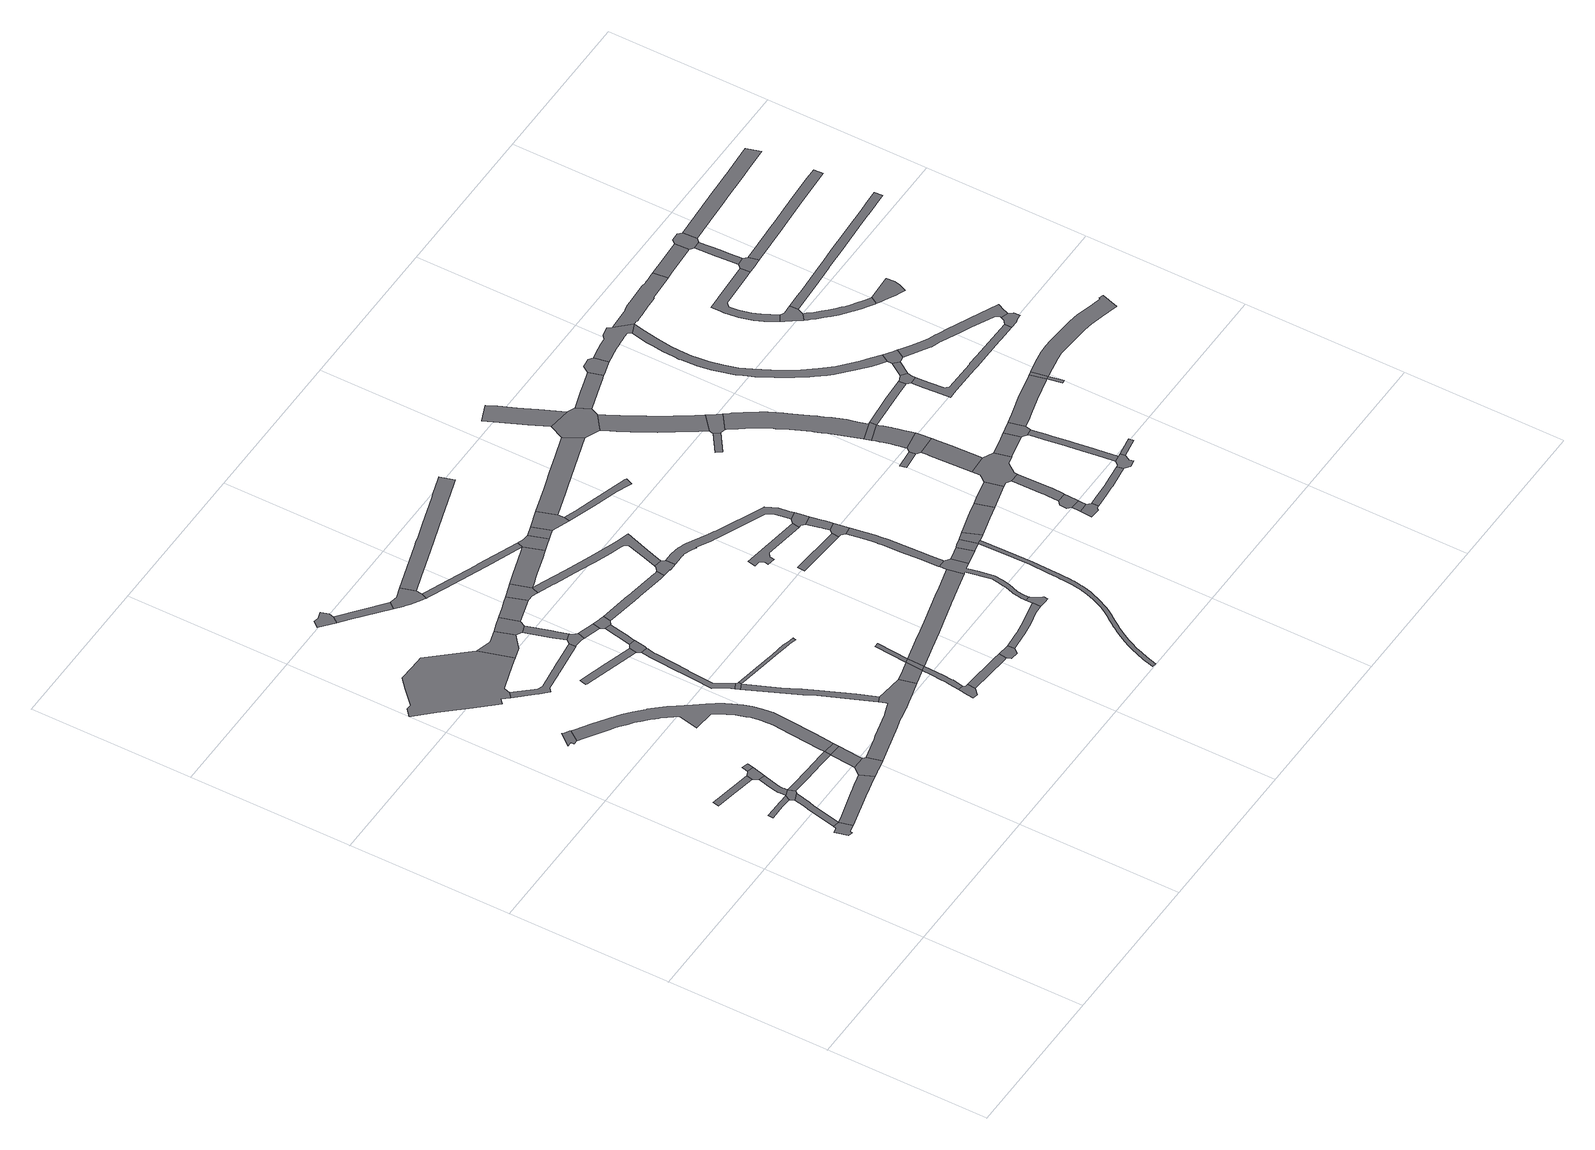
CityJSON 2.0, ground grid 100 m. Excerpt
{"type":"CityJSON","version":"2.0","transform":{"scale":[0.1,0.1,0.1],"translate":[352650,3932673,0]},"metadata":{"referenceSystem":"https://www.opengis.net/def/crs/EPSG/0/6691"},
"CityObjects":{
"road1":{"type":"Road","geometry":[{"type":"MultiSurface","lod":"1","boundaries":[[[0,1,2,3,4,5,6,7,8]]]}]},
"road2":{"type":"Road","attributes":{"RoadStructureAttribute.sectionType":"1"},"geometry":[{"type":"MultiSurface","lod":"1","boundaries":[[[9,10,11,12,13,14,15]]]}]},
"road3":{"type":"Road","attributes":{"RoadStructureAttribute.sectionType":"1"},"geometry":[{"type":"MultiSurface","lod":"1","boundaries":[[[16,17,18,0,8,19,20,21,22,23]]]}]},
"road4":{"type":"Road","attributes":{"RoadStructureAttribute.sectionType":"1"},"geometry":[{"type":"MultiSurface","lod":"1","boundaries":[[[24,25,26,27,28,29]]]}]},
"road5":{"type":"Road","geometry":[{"type":"MultiSurface","lod":"1","boundaries":[[[22,30,31,32,9,15,23]]]}]},
"road6":{"type":"Road","attributes":{"RoadStructureAttribute.sectionType":"1"},"geometry":[{"type":"MultiSurface","lod":"1","boundaries":[[[31,33,34,35,36,37,38,39,40,41,42,43,32]]]}]},
"road7":{"type":"Road","attributes":{"function":"3","RoadStructureAttribute.sectionType":"1"},"geometry":[{"type":"MultiSurface","lod":"1","boundaries":[[[44,45,46,47,48,49,50,8,7,51,52,53,54,55,56,57,58]]]}]},
"road8":{"type":"Road","geometry":[{"type":"MultiSurface","lod":"1","boundaries":[[[37,59,60,61,24,29,38]]]}]},
"road9":{"type":"Road","geometry":[{"type":"MultiSurface","lod":"1","boundaries":[[[62,63,64,65,66,67,68,69]]]}]},
"road10":{"type":"Road","attributes":{"RoadStructureAttribute.sectionType":"1"},"geometry":[{"type":"MultiSurface","lod":"1","boundaries":[[[59,70,71,60]]]}]},
"road11":{"type":"Road","attributes":{"RoadStructureAttribute.sectionType":"1"},"geometry":[{"type":"MultiSurface","lod":"1","boundaries":[[[30,72,73,74,75,76,77,78,79,80,81,82,31]]]}]},
"road12":{"type":"Road","attributes":{"RoadStructureAttribute.sectionType":"1"},"geometry":[{"type":"MultiSurface","lod":"1","boundaries":[[[83,84,85,86,87,88,89,90,91,92,93,94,95,96,97,98,99,100,101,102,103,104,105,106,107,108,109,110,111,112,113,114,115,116,117,118,119,120,121,122,123,78,124,125,126,127,128,129,130,131,132,133,134,135,136,137,138,139,140,141,142,143,144,145,146,147,148,66,65]]]}]},
"road13":{"type":"Road","geometry":[{"type":"MultiSurface","lod":"1","boundaries":[[[149,150,151,152,153,154,155,44,58]]]}]},
"road14":{"type":"Road","attributes":{"RoadStructureAttribute.sectionType":"1"},"geometry":[{"type":"MultiSurface","lod":"1","boundaries":[[[154,156,157,77,158,159,155]]]}]},
"road15":{"type":"Road","geometry":[{"type":"MultiSurface","lod":"1","boundaries":[[[160,161,162,163,164,165,166,167,168,169,170,171,172,173,174,175,176,177,178,179,180,181,182,183]]]}]},
"road16":{"type":"Road","geometry":[{"type":"MultiSurface","lod":"1","boundaries":[[[77,157,124,78]]]}]},
"road17":{"type":"Road","attributes":{"RoadStructureAttribute.sectionType":"1"},"geometry":[{"type":"MultiSurface","lod":"1","boundaries":[[[184,185,186,187,188,189,190,191,192,193,160,183,194,195,196,197,198,199,200,201,202,203,204]]]}]},
"road18":{"type":"Road","geometry":[{"type":"MultiSurface","lod":"1","boundaries":[[[205,206,207,208,209,210,211]]]}]},
"road19":{"type":"Road","geometry":[{"type":"MultiSurface","lod":"1","boundaries":[[[212,213,214,215,216,217,218,219,153,152,220,221,222,223,224,225,226,227,228,229,230,231,232,233,234,235,236]]]}]},
"road20":{"type":"Road","attributes":{"RoadStructureAttribute.sectionType":"1"},"geometry":[{"type":"MultiSurface","lod":"1","boundaries":[[[237,238,239,240,241,242,243,244]]]}]},
"road21":{"type":"Road","attributes":{"RoadStructureAttribute.sectionType":"1"},"geometry":[{"type":"MultiSurface","lod":"1","boundaries":[[[245,246,247,248,249,250,251,166,165]]]}]},
"road22":{"type":"Road","geometry":[{"type":"MultiSurface","lod":"1","boundaries":[[[252,253,254,255,256,257]]]}]},
"road23":{"type":"Road","attributes":{"RoadStructureAttribute.sectionType":"1"},"geometry":[{"type":"MultiSurface","lod":"1","boundaries":[[[208,258,259,260,209]]]}]},
"road24":{"type":"Road","attributes":{"RoadStructureAttribute.sectionType":"1"},"geometry":[{"type":"MultiSurface","lod":"1","boundaries":[[[261,262,263,264,265,266,267,268,269,270,271,272,273,274,275,276,277,256,255]]]}]},
"road25":{"type":"Road","attributes":{"RoadStructureAttribute.sectionType":"1"},"geometry":[{"type":"MultiSurface","lod":"1","boundaries":[[[235,278,279,280,281,282,252,283,284,285,286,287,288,289,290,291,292,293,294,253,252,257,295,296,297,298,236]]]}]},
"road26":{"type":"Road","geometry":[{"type":"MultiSurface","lod":"1","boundaries":[[[299,300,301,302,249,248,303,304]]]}]},
"road27":{"type":"Road","geometry":[{"type":"MultiSurface","lod":"1","boundaries":[[[203,305,306,307,308,309,310,311,312,313,314,204]]]}]},
"road28":{"type":"Road","attributes":{"RoadStructureAttribute.sectionType":"1"},"geometry":[{"type":"MultiSurface","lod":"1","boundaries":[[[303,315,314,313,316,317,304]]]}]},
"road29":{"type":"Road","geometry":[{"type":"MultiSurface","lod":"1","boundaries":[[[318,319,237,244,269,268,320,321]]]}]},
"road30":{"type":"Road","geometry":[{"type":"MultiSurface","lod":"1","boundaries":[[[322,260,259,323,324,325,326,327,328,329,330,331,332,333,334]]]}]},
"road31":{"type":"Road","attributes":{"RoadStructureAttribute.sectionType":"1"},"geometry":[{"type":"MultiSurface","lod":"1","boundaries":[[[335,336,311,310]]]}]},
"road32":{"type":"Road","attributes":{"RoadStructureAttribute.sectionType":"1"},"geometry":[{"type":"MultiSurface","lod":"1","boundaries":[[[337,338,339,340,318,321,341,342,343,344]]]}]},
"road33":{"type":"Road","attributes":{"RoadStructureAttribute.sectionType":"7"},"geometry":[{"type":"MultiSurface","lod":"1","boundaries":[[[345,346,300,299,347,348]]]}]},
"road34":{"type":"Road","geometry":[{"type":"MultiSurface","lod":"1","boundaries":[[[349,350,351,352,353,354,355,356]]]}]},
"road35":{"type":"Road","geometry":[{"type":"MultiSurface","lod":"1","boundaries":[[[343,357,358,359,360,361,362,336,335,344]]]}]},
"road36":{"type":"Road","attributes":{"function":"3","RoadStructureAttribute.sectionType":"1"},"geometry":[{"type":"MultiSurface","lod":"1","boundaries":[[[363,364,365,366,233,232]]]}]},
"road37":{"type":"Road","attributes":{"RoadStructureAttribute.sectionType":"1"},"geometry":[{"type":"MultiSurface","lod":"1","boundaries":[[[364,367,368,369,370,349,356,371,372,373,374,375]]]}]},
"road38":{"type":"Road","geometry":[{"type":"MultiSurface","lod":"1","boundaries":[[[376,348,347,377,378,379,380]]]}]},
"road39":{"type":"Road","geometry":[{"type":"MultiSurface","lod":"1","boundaries":[[[365,364,375,381]]]}]},
"road40":{"type":"Road","attributes":{"RoadStructureAttribute.sectionType":"1"},"geometry":[{"type":"MultiSurface","lod":"1","boundaries":[[[382,354,353,383,384,385]]]}]},
"road41":{"type":"Road","attributes":{"RoadStructureAttribute.sectionType":"1"},"geometry":[{"type":"MultiSurface","lod":"1","boundaries":[[[386,387,365,381]]]}]},
"road42":{"type":"Road","attributes":{"RoadStructureAttribute.sectionType":"1"},"geometry":[{"type":"MultiSurface","lod":"1","boundaries":[[[388,389,390,391,392,393,332,331,394,395,396,397,398,399]]]}]},
"road43":{"type":"Road","attributes":{"RoadStructureAttribute.sectionType":"1"},"geometry":[{"type":"MultiSurface","lod":"1","boundaries":[[[357,400,401,402,403,404,405,406,407,408,409,410,358]]]}]},
"road44":{"type":"Road","attributes":{"RoadStructureAttribute.sectionType":"7"},"geometry":[{"type":"MultiSurface","lod":"1","boundaries":[[[399,411,412,413,380,379,414,415,416,417,418,419]]]}]},
"road45":{"type":"Road","geometry":[{"type":"MultiSurface","lod":"1","boundaries":[[[384,420,421,422,423,424,385]]]}]},
"road46":{"type":"Road","attributes":{"RoadStructureAttribute.sectionType":"1"},"geometry":[{"type":"MultiSurface","lod":"1","boundaries":[[[378,425,426,427,428,429,430,431,432,433,434,435,436,437,438,439,440,441,442,443,444,445,446,447,448,449,450,451,379]]]}]},
"road47":{"type":"Road","attributes":{"RoadStructureAttribute.sectionType":"1"},"geometry":[{"type":"MultiSurface","lod":"1","boundaries":[[[333,452,453,454,455,456,457,458,459,460,461,462,463,464,465,466,467,468,469,470,471,334]]]}]},
"road48":{"type":"Road","geometry":[{"type":"MultiSurface","lod":"1","boundaries":[[[405,472,473,474,475,476,477,478,479,441,440,480,406]]]}]},
"road49":{"type":"Road","attributes":{"function":"3","RoadStructureAttribute.sectionType":"1"},"geometry":[{"type":"MultiSurface","lod":"1","boundaries":[[[481,482,483,484,485,486,487,488,489,490,491,492,493,494,495,496,381,375]]]}]},
"road50":{"type":"Road","geometry":[{"type":"MultiSurface","lod":"1","boundaries":[[[497,498,499,500,388,399,419]]]}]},
"road51":{"type":"Road","attributes":{"RoadStructureAttribute.sectionType":"1"},"geometry":[{"type":"MultiSurface","lod":"1","boundaries":[[[501,502,503,504,505,506,424,423,507,508,509,510,511,512]]]}]},
"road52":{"type":"Road","attributes":{"RoadStructureAttribute.sectionType":"1"},"geometry":[{"type":"MultiSurface","lod":"1","boundaries":[[[513,514,515,516,499,498]]]}]},
"road53":{"type":"Road","geometry":[{"type":"MultiSurface","lod":"1","boundaries":[[[514,517,518,519,520,515]]]}]},
"road54":{"type":"Road","geometry":[{"type":"MultiSurface","lod":"1","boundaries":[[[521,522,523,524,525,526,527,501,512]]]}]},
"road55":{"type":"Road","attributes":{"RoadStructureAttribute.sectionType":"1"},"geometry":[{"type":"MultiSurface","lod":"1","boundaries":[[[528,529,530,531,532,533,534,535,536,537,538,539,540,541,542,543,544,545,546,547,548,549,550,551,552,553,554,555,556,557,558,559,560,561,562,563,564,565,566,567,568,569,570,571,572,573,574,575,576,577,578,579,580,581,582,583,584,585,586,587,588,589,590,591,592,593,594,595,596,597,529,598,599,600]]]}]},
"road56":{"type":"Road","attributes":{"RoadStructureAttribute.sectionType":"1"},"geometry":[{"type":"MultiSurface","lod":"1","boundaries":[[[601,602,603,604,605,606,607,608,609,610,611,612,613,614,615,616,617,618,619,620,621,622,623,479,478,624,625,626,627,628,629,630,631,632,633,634,635,636,637,638,639,640,641,642,643,644]]]}]},
"road57":{"type":"Road","attributes":{"RoadStructureAttribute.sectionType":"1"},"geometry":[{"type":"MultiSurface","lod":"1","boundaries":[[[645,646,647,648,649,650,651,652,653,654]]]}]},
"road58":{"type":"Road","attributes":{"RoadStructureAttribute.sectionType":"1"},"geometry":[{"type":"MultiSurface","lod":"1","boundaries":[[[655,656,657,658]]]}]},
"road59":{"type":"Road","geometry":[{"type":"MultiSurface","lod":"1","boundaries":[[[659,660,661,662,663,664,665,666,667,668,669,527,526,670,671,672,673,674,675,676,677,678,679,680,681,682,491,490,683]]]}]},
"road60":{"type":"Road","attributes":{"RoadStructureAttribute.sectionType":"1"},"geometry":[{"type":"MultiSurface","lod":"1","boundaries":[[[517,684,685,686,687,688,689,690,691,692,693,694,518]]]}]},
"road61":{"type":"Road","attributes":{"RoadStructureAttribute.sectionType":"1"},"geometry":[{"type":"MultiSurface","lod":"1","boundaries":[[[681,695,696,697,698,699,700,701,702,703,704,705,706,707,708,709,710,711,712,713,714,682]]]}]},
"road62":{"type":"Road","attributes":{"function":"3","RoadStructureAttribute.sectionType":"1"},"geometry":[{"type":"MultiSurface","lod":"1","boundaries":[[[715,679,678,528,600]]]}]},
"road63":{"type":"Road","geometry":[{"type":"MultiSurface","lod":"1","boundaries":[[[657,716,704,703,717,718,658]]]}]},
"road64":{"type":"Road","attributes":{"RoadStructureAttribute.sectionType":"1"},"geometry":[{"type":"MultiSurface","lod":"1","boundaries":[[[719,720,721,718,717,722,723,724,725,726]]]}]},
"road65":{"type":"Road","geometry":[{"type":"MultiSurface","lod":"1","boundaries":[[[653,727,726,725,728,729,601,644,654]]]}]},
"road66":{"type":"Road","attributes":{"RoadStructureAttribute.sectionType":"1"},"geometry":[{"type":"MultiSurface","lod":"1","boundaries":[[[730,731,732,733,734,520,519,735,736,737,738]]]}]},
"road67":{"type":"Road","geometry":[{"type":"MultiSurface","lod":"1","boundaries":[[[597,739,740,598,529]]]}]},
"road68":{"type":"Road","attributes":{"function":"3","RoadStructureAttribute.sectionType":"7"},"geometry":[{"type":"MultiSurface","lod":"1","boundaries":[[[741,742,743,744,740,739,745,746,747]]]}]},
"road69":{"type":"Road","attributes":{"RoadStructureAttribute.sectionType":"1"},"geometry":[{"type":"MultiSurface","lod":"1","boundaries":[[[748,749,750,751,752,753,754,755,756,757,758,759]]]}]},
"road70":{"type":"Road","geometry":[{"type":"MultiSurface","lod":"1","boundaries":[[[758,730,738,760,761,762,763,764,759]]]}]},
"road71":{"type":"Road","attributes":{"function":"3","RoadStructureAttribute.sectionType":"1"},"geometry":[{"type":"MultiSurface","lod":"1","boundaries":[[[765,766,767,741,747]]]}]},
"road72":{"type":"Road","attributes":{"RoadStructureAttribute.sectionType":"1"},"geometry":[{"type":"MultiSurface","lod":"1","boundaries":[[[768,769,770,771]]]}]},
"road73":{"type":"Road","geometry":[{"type":"MultiSurface","lod":"1","boundaries":[[[772,773,774,775,776,777,778]]]}]},
"road74":{"type":"Road","attributes":{"RoadStructureAttribute.sectionType":"1"},"geometry":[{"type":"MultiSurface","lod":"1","boundaries":[[[774,773,779,780,781]]]}]},
"road75":{"type":"Road","geometry":[{"type":"MultiSurface","lod":"1","boundaries":[[[781,780,782,783,784,785,786]]]}]},
"road76":{"type":"Road","attributes":{"RoadStructureAttribute.sectionType":"1"},"geometry":[{"type":"MultiSurface","lod":"1","boundaries":[[[787,788,789,790,791,792,793,794,795,796,797,798,799,800,801,802,803,804,805,806,807,808,809,810,811,762,761]]]}]},
"road77":{"type":"Road","attributes":{"RoadStructureAttribute.sectionType":"1"},"geometry":[{"type":"MultiSurface","lod":"1","boundaries":[[[812,813,814,815,784,783,816,817,818,819,820,821,822]]]}]},
"road78":{"type":"Road","geometry":[{"type":"MultiSurface","lod":"1","boundaries":[[[823,824,825,826]]]}]},
"road79":{"type":"Road","geometry":[{"type":"MultiSurface","lod":"1","boundaries":[[[827,828,829,830,798,797,768,771]]]}]},
"road80":{"type":"Road","geometry":[{"type":"MultiSurface","lod":"1","boundaries":[[[831,832,833,766,765,834,812,822,835,836,837,838,839,840]]]}]},
"road81":{"type":"Road","attributes":{"RoadStructureAttribute.sectionType":"1"},"geometry":[{"type":"MultiSurface","lod":"1","boundaries":[[[763,841,842,843,844,845,846,847,848,849,764]]]}]},
"road82":{"type":"Road","attributes":{"RoadStructureAttribute.sectionType":"1"},"geometry":[{"type":"MultiSurface","lod":"1","boundaries":[[[850,851,852,853,854,855,856,857,858,859,860,772,778]]]}]},
"road83":{"type":"Road","attributes":{"RoadStructureAttribute.sectionType":"1"},"geometry":[{"type":"MultiSurface","lod":"1","boundaries":[[[861,862,863,864,865,866,831,840]]]}]},
"road84":{"type":"Road","attributes":{"RoadStructureAttribute.sectionType":"1"},"geometry":[{"type":"MultiSurface","lod":"1","boundaries":[[[867,868,869,870,871,872,873,874,875,876,877,878,879,880,881,882,883,884,885,886,887,888,889,890,829,828,891,892,893,894,895,896,897,898,899,900,901,902,903,904,905,906,907,908,909,910]]]}]},
"road85":{"type":"Road","geometry":[{"type":"MultiSurface","lod":"1","boundaries":[[[911,826,825,864,863,912,913]]]}]},
"road86":{"type":"Road","attributes":{"RoadStructureAttribute.sectionType":"1"},"geometry":[{"type":"MultiSurface","lod":"1","boundaries":[[[914,915,916,917,918,919,920,921,922,923,924,925,926,927,928,929,930,931,932,911,913]]]}]},
"road87":{"type":"Road","geometry":[{"type":"MultiSurface","lod":"1","boundaries":[[[924,923,933,867,910]]]}]},
"road88":{"type":"Road","attributes":{"function":"3","RoadStructureAttribute.sectionType":"1"},"geometry":[{"type":"MultiSurface","lod":"1","boundaries":[[[838,934,935,936,937,938,939,839]]]}]},
"road89":{"type":"Road","geometry":[{"type":"MultiSurface","lod":"1","boundaries":[[[844,940,941,942,943,944,945,946,845]]]}]},
"road90":{"type":"Road","geometry":[{"type":"MultiSurface","lod":"1","boundaries":[[[947,948,949,950,951,952,953,855,854,954,955]]]}]},
"road91":{"type":"Road","attributes":{"RoadStructureAttribute.sectionType":"1"},"geometry":[{"type":"MultiSurface","lod":"1","boundaries":[[[956,957,958,959,960,961,962,963,964,965,966,967,968,969,970,952,951]]]}]},
"road92":{"type":"Road","geometry":[{"type":"MultiSurface","lod":"1","boundaries":[[[971,972,937,936,963,962,973]]]}]},
"road93":{"type":"Road","attributes":{"RoadStructureAttribute.sectionType":"1"},"geometry":[{"type":"MultiSurface","lod":"1","boundaries":[[[974,975,976,950,949]]]}]},
"road94":{"type":"Road","attributes":{"RoadStructureAttribute.sectionType":"1"},"geometry":[{"type":"MultiSurface","lod":"1","boundaries":[[[977,978,933,923,979,980,981]]]}]},
"road95":{"type":"Road","geometry":[{"type":"MultiSurface","lod":"1","boundaries":[[[982,983,984,985,986,987,988,944,943,989,990,991,992,993,994,995,996,997,998,999,1000,1001,1002,1003]]]}]},
"road96":{"type":"Road","geometry":[{"type":"MultiSurface","lod":"1","boundaries":[[[981,1004,1005,1006,1007,1008,1009,977]]]}]},
"road97":{"type":"Road","attributes":{"function":"3","RoadStructureAttribute.sectionType":"1"},"geometry":[{"type":"MultiSurface","lod":"1","boundaries":[[[1010,1011,1012,1013,1014,1015,1016,1017,1018,1019,971,973]]]}]},
"road98":{"type":"Road","attributes":{"RoadStructureAttribute.sectionType":"1"},"geometry":[{"type":"MultiSurface","lod":"1","boundaries":[[[1020,1021,1022,1023,1024,1025,1026,1027,1028,1029,1030,1031,1032,1033,1034,1035,1036,1037,1038,1039,1001,1000,1040,1041,1042,1043,1044,1045,1046,1047,1048,1049,1050,1051,1052,1053,1054,1055,1056,1057,1058,1059,1060,1061,1062,1063,1064,1065,1066,1067,1068]]]}]},
"road99":{"type":"Road","attributes":{"RoadStructureAttribute.sectionType":"1"},"geometry":[{"type":"MultiSurface","lod":"1","boundaries":[[[1069,1070,1008,1007]]]}]},
"road100":{"type":"Road","geometry":[{"type":"MultiSurface","lod":"1","boundaries":[[[1067,1071,1070,1069,1072,1073,1074,1075,1068]]]}]},
"road101":{"type":"Road","geometry":[{"type":"MultiSurface","lod":"1","boundaries":[[[1076,1077,1078,1079]]]}]},
"road102":{"type":"Road","geometry":[{"type":"MultiSurface","lod":"1","boundaries":[[[1080,1015,1014,1076,1079]]]}]},
"road103":{"type":"Road","geometry":[{"type":"MultiSurface","lod":"1","boundaries":[[[1081,1082,1083,1084,1085,1086,1087,1088,1089,1090,1091,1092,1093,1002,1001,1094,1095,1096,1097,1098,1099,1100,1101,1102,1103,1104]]]}]},
"road104":{"type":"Road","attributes":{"RoadStructureAttribute.sectionType":"1"},"geometry":[{"type":"MultiSurface","lod":"1","boundaries":[[[1105,1106,1107,1108,1109,1110,1111,1112,1113,1114,1115,1116,1117,1118,1119,1120,1121,1122,1123,1124,1125,1126,1127,1005,1004]]]}]},
"road105":{"type":"Road","geometry":[{"type":"MultiSurface","lod":"1","boundaries":[[[1128,1129,1130,1131,1132,1133,1134,1135,1136,1137]]]}]},
"road106":{"type":"Road","attributes":{"RoadStructureAttribute.sectionType":"1"},"geometry":[{"type":"MultiSurface","lod":"1","boundaries":[[[1138,1139,1140,1141,1142,1143,1144,1145,1146,1147,1148,1149,1150,1151,1152,1132,1131,1153,1154,1155,1156,1157,1158,1159,1160,1161,1162,1163,1164,1165,1166,1167,1168,1169]]]}]},
"road107":{"type":"Road","attributes":{"RoadStructureAttribute.sectionType":"1"},"geometry":[{"type":"MultiSurface","lod":"1","boundaries":[[[1170,1171,1172,1173,1174,1175,1176,1177,1178,1179,1180,1181,1182,1183,1074,1073,1184,1185,1186,1187,1188,1189,1190,1191,1192,1193,1194,1195,1196,1197]]]}]},
"road108":{"type":"Road","attributes":{"RoadStructureAttribute.sectionType":"1"},"geometry":[{"type":"MultiSurface","lod":"1","boundaries":[[[1198,1199,1200,1201,1202,1203,1204,1205,1206,1207,1208,1137,1136,1209,1210,1211,1212,1213,1214,1215,1216,1217,1218,1219,1220,1221,1222]]]}]},
"road109":{"type":"Road","attributes":{"function":"3","RoadStructureAttribute.sectionType":"1"},"geometry":[{"type":"MultiSurface","lod":"1","boundaries":[[[1223,1224,1225,1226,1227,1228,1229,1230,1231,1232,1233,1234,1235,1236,1237,1238,1239,1240,1241,1242,1243,1244,1245,1080,1079]]]}]},
"road110":{"type":"Road","attributes":{"RoadStructureAttribute.sectionType":"1"},"geometry":[{"type":"MultiSurface","lod":"1","boundaries":[[[1103,1246,1247,1248,1249,1104]]]}]},
"road111":{"type":"Road","geometry":[{"type":"MultiSurface","lod":"1","boundaries":[[[1250,1251,1117,1116,1252,1253,1254,1255,1256,1170,1197]]]}]},
"road112":{"type":"Road","geometry":[{"type":"MultiSurface","lod":"1","boundaries":[[[1221,1257,1258,1259,1260,1261,1262,1263,1264,1265,1266,1267,1222]]]}]},
"road113":{"type":"Road","geometry":[{"type":"MultiSurface","lod":"1","boundaries":[[[1168,1268,1269,1270,1271,1272,1169]]]}]},
"road114":{"type":"Road","attributes":{"RoadStructureAttribute.sectionType":"1"},"geometry":[{"type":"MultiSurface","lod":"1","boundaries":[[[1273,1274,1275,1272,1271,1276,1277,1278]]]}]},
"road115":{"type":"Road","geometry":[{"type":"MultiSurface","lod":"1","boundaries":[[[1279,1280,1281,1282,1248,1247,1273,1278]]]}]},
"road116":{"type":"Road","attributes":{"RoadStructureAttribute.sectionType":"1"},"geometry":[{"type":"MultiSurface","lod":"1","boundaries":[[[1283,1284,1285,1286,1287,1288,1289,1290,1291,1292,1293,1294,1129,1128,1295,1296,1297,1298,1299,1300,1301,1302,1303]]]}]},
"road117":{"type":"Road","attributes":{"RoadStructureAttribute.sectionType":"1"},"geometry":[{"type":"MultiSurface","lod":"1","boundaries":[[[1304,1305,1306,1307,1308,1309,1310,1270,1269,1311,1312,1313,1314,1315,1316]]]}]},
"road118":{"type":"Road","attributes":{"RoadStructureAttribute.sectionType":"1"},"geometry":[{"type":"MultiSurface","lod":"1","boundaries":[[[1279,1317,1318,1319,1320,1321,1322,1323,1324,1325,1326,1327,1328,1329,1330,1331,1280]]]}]}
},
"vertices":[
[472,850,0],[468,835,0],[467,831,0],[435,823,0],[454,746,0],[481,740,0],[483,752,0],[530,763,0],[511,842,0],
[535,1188,0],[482,1192,0],[364,1194,0],[361,1194,0],[356,1160,0],[454,1162,0],[520,1159,0],
[518,1061,0],[511,1033,0],[490,936,0],[529,927,0],[550,1024,0],[558,1053,0],[582,1148,0],[534,1128,0],
[556,1447,0],[328,1491,0],[291,1498,0],[284,1459,0],[368,1442,0],[548,1408,0],
[596,1162,0],[579,1203,0],[540,1189,0],
[578,1226,0],[578,1237,0],[579,1255,0],[603,1349,0],[607,1366,0],[569,1376,0],[550,1304,0],[539,1261,0],[538,1238,0],[538,1237,0],[538,1225,0],
[875,937,0],[847,929,0],[796,916,0],[777,911,0],[757,906,0],[750,904,0],[562,855,0],[755,818,0],[773,823,0],[787,826,0],[794,828,0],[814,832,0],[847,839,0],[863,843,0],[909,853,0],
[629,1450,0],[590,1460,0],[560,1446,0],
[255,2386,0],[286,2389,0],[285,2368,0],[312,2367,0],[360,2434,0],[356,2437,0],[330,2454,0],[316,2465,0],
[639,1490,0],[600,1500,0],
[599,1162,0],[675,1158,0],[716,1155,0],[756,1152,0],[855,1148,0],[927,1144,0],[931,1184,0],[896,1186,0],[759,1192,0],[716,1195,0],[678,1198,0],
[347,2343,0],[383,2320,0],[475,2260,0],[505,2240,0],[531,2220,0],[535,2218,0],[563,2195,0],[591,2173,0],[617,2148,0],[643,2122,0],[665,2101,0],[669,2097,0],[673,2092,0],[682,2082,0],[687,2077,0],[692,2071,0],[708,2052,0],[712,2046,0],[715,2042,0],[738,2014,0],[757,1988,0],[730,1867,0],[859,1852,0],[867,1840,0],[882,1816,0],[897,1790,0],[902,1780,0],[910,1764,0],[922,1737,0],[931,1710,0],[939,1682,0],[947,1655,0],[953,1626,0],[956,1607,0],[957,1598,0],[959,1568,0],[960,1539,0],[960,1511,0],[958,1482,0],[933,1220,0],[933,1219,0],[1009,1177,0],[1013,1213,0],[1021,1301,0],[1037,1475,0],[1039,1508,0],[1040,1542,0],[1040,1574,0],[1040,1594,0],[1034,1640,0],[1022,1694,0],[1007,1741,0],[984,1798,0],[966,1831,0],[942,1874,0],[911,1916,0],[870,1972,0],[788,2081,0],[786,2084,0],[713,2167,0],[712,2168,0],[655,2223,0],[608,2263,0],[585,2282,0],[462,2367,0],[383,2417,0],
[945,861,0],[961,864,0],[1014,876,0],[1030,880,0],[1009,969,0],[991,981,0],[911,984,0],
[993,1010,0],[1005,1137,0],[927,1143,0],[914,1013,0],
[440,2867,0],[450,2905,0],[546,2935,0],[652,2967,0],[659,2969,0],[679,2975,0],[617,3179,0],[515,3294,0],[414,3410,0],[386,3411,0],[248,3416,0],[233,3417,0],[172,3359,0],[80,3271,0],[48,3273,0],[5,3233,0],[11,3226,0],[107,3122,0],[135,3090,0],[239,2972,0],[318,2882,0],[345,2855,0],[373,2880,0],[408,2840,0],
[918,2781,0],[894,2778,0],[830,2770,0],[725,2758,0],[709,2756,0],[700,2755,0],[684,2753,0],[570,2737,0],[543,2747,0],[529,2763,0],[494,2742,0],[510,2723,0],[556,2678,0],[579,2697,0],[689,2712,0],[704,2714,0],[709,2715,0],[872,2735,0],[917,2740,0],[921,2741,0],[920,2781,0],
[386,4037,0],[357,4042,0],[325,4004,0],[409,3934,0],[441,3973,0],[447,4002,0],[432,4051,0],
[1418,1090,0],[1423,1081,0],[1392,1071,0],[1366,1062,0],[1355,1058,0],[1335,1051,0],[1172,1011,0],[1147,1004,0],[1111,900,0],[1200,922,0],[1290,945,0],[1349,960,0],[1363,963,0],[1374,965,0],[1424,975,0],[1442,978,0],[1448,980,0],[1454,981,0],[1495,992,0],[1498,993,0],[1630,1026,0],[1604,1126,0],[1483,1140,0],[1440,1146,0],[1402,1130,0],
[1059,2484,0],[895,2534,0],[815,2558,0],[715,2588,0],[710,2572,0],[702,2545,0],[710,2542,0],[1052,2439,0],
[749,2996,0],[751,2997,0],[757,3003,0],[828,3063,0],[793,3176,0],[713,3152,0],[657,3168,0],
[1137,1832,0],[1140,1850,0],[1132,1852,0],[1126,1861,0],[1090,1840,0],[1100,1816,0],
[467,3887,0],[659,3729,0],[691,3767,0],
[1064,1970,0],[1075,2129,0],[1080,2130,0],[1096,2342,0],[1097,2350,0],[1104,2390,0],[1106,2397,0],[1107,2406,0],[1068,2414,0],[1056,2355,0],[1049,2251,0],[1049,2240,0],[1037,2078,0],[1028,1951,0],[1034,1943,0],[1081,1860,0],[1082,1858,0],
[1393,1263,0],[1312,1452,0],[1273,1533,0],[1244,1591,0],[1223,1635,0],[1322,1802,0],[1347,1798,0],[1420,1786,0],[1504,1772,0],[1526,1767,0],[1547,1762,0],[1576,1755,0],[1580,1772,0],[1542,1782,0],[1507,1791,0],[1418,1805,0],[1351,1815,0],[1186,1618,0],[1241,1504,0],[1273,1438,0],[1354,1249,0],
[930,3094,0],[895,3208,0],[843,3192,0],[808,3181,0],[863,3043,0],[911,3058,0],
[930,2742,0],[945,2742,0],[959,2741,0],[975,2739,0],[989,2736,0],[997,2734,0],[1013,2781,0],[992,2802,0],[986,2821,0],[938,2806,0],
[914,2880,0],[967,2882,0],[955,2920,0],
[1084,2500,0],[1069,2491,0],[1111,2424,0],[1124,2492,0],
[740,3757,0],[704,3691,0],[716,3682,0],[726,3674,0],[734,3668,0],[754,3654,0],[782,3637,0],[796,3629,0],[813,3621,0],[818,3618,0],[835,3655,0],[838,3694,0],[811,3780,0],
[1104,2701,0],[1118,2749,0],
[1102,2594,0],[1093,2549,0],[1091,2534,0],[1087,2518,0],[1129,2518,0],[1134,2541,0],[1158,2663,0],[1119,2675,0],
[1017,3249,0],[966,3230,0],[1087,3141,0],[1049,3259,0],
[1706,810,0],[1696,747,0],[1691,710,0],[1724,705,0],[1761,738,0],[1765,788,0],[1749,789,0],[1738,805,0],
[1182,2681,0],[1193,2730,0],[1184,2733,0],[1167,2736,0],[1150,2740,0],[1142,2742,0],
[1645,1030,0],[1729,1052,0],[1737,1157,0],[1672,1141,0],
[1724,984,0],[1721,936,0],[1718,900,0],[1716,871,0],[1752,873,0],[1752,883,0],[1755,940,0],[1758,982,0],[1762,1059,0],
[1117,3281,0],[1127,3140,0],[1163,3126,0],[1180,3170,0],[1143,3289,0],
[1764,1166,0],
[2010,768,0],[2027,716,0],[2043,715,0],[2050,763,0],
[1781,1364,0],[1753,1364,0],
[1432,3414,0],[1184,3513,0],[1171,3518,0],[947,3609,0],[860,3644,0],[849,3649,0],[833,3611,0],[846,3606,0],[934,3570,0],[1135,3489,0],[1193,3465,0],[1417,3376,0],
[1386,2649,0],[1415,2644,0],[1430,2642,0],[1602,2615,0],[1613,2613,0],[1628,2612,0],[1632,2662,0],[1621,2663,0],[1611,2665,0],[1401,2698,0],[1392,2700,0],
[1388,3366,0],[1327,3347,0],[1222,3314,0],[1195,3175,0],[1227,3185,0],[1246,3191,0],[1280,3202,0],[1400,3239,0],[1458,3257,0],
[2055,699,0],[2054,688,0],[2104,682,0],[2128,713,0],[2125,755,0],
[1266,3085,0],[1268,3084,0],[1309,3068,0],[1367,3044,0],[1400,3031,0],[1494,2994,0],[1518,2983,0],[1548,2973,0],[1571,2964,0],[1622,2944,0],[1675,2927,0],[1701,2919,0],[1712,2915,0],[1724,2889,0],[1692,2789,0],[1662,2694,0],[1712,2686,0],[1746,2790,0],[1796,2941,0],[1718,2965,0],[1684,2976,0],[1624,2997,0],[1614,3001,0],[1542,3028,0],[1512,3040,0],[1386,3089,0],[1255,3141,0],
[933,3723,0],[989,3740,0],[1132,3784,0],[1220,3811,0],[1389,3863,0],[1507,3899,0],[1632,3938,0],[1668,3949,0],[1641,4035,0],[1624,4030,0],[1522,3998,0],[1481,3985,0],[1347,3944,0],[1282,3924,0],[1251,3914,0],[1193,3896,0],[1162,3887,0],[1115,3872,0],[1022,3844,0],[907,3809,0],
[1638,2611,0],[1662,2610,0],[1674,2610,0],[1682,2610,0],[1681,2604,0],[1682,2604,0],[1731,2605,0],[1730,2663,0],[1657,2679,0],
[1902,1095,0],[2023,1125,0],[2086,1140,0],[2134,1152,0],[2232,1178,0],[2245,1181,0],[2285,1191,0],[2306,1196,0],[2401,1220,0],[2471,1237,0],[2452,1334,0],[2296,1295,0],[2274,1290,0],[2049,1235,0],[1980,1218,0],[1905,1200,0],
[1503,3271,0],[1545,3284,0],[1509,3398,0],[1469,3400,0],
[2472,809,0],[2408,796,0],[2324,779,0],[2266,769,0],[2238,765,0],[2218,763,0],[2222,721,0],[2255,725,0],[2272,727,0],[2332,737,0],[2416,755,0],[2474,757,0],
[1568,3292,0],[1608,3304,0],[1573,3418,0],[1519,3401,0],
[1717,3264,0],[1726,3300,0],[1724,3339,0],[1686,3453,0],
[2516,755,0],[2543,755,0],[2543,779,0],[2540,784,0],[2517,818,0],[2503,848,0],[2473,848,0],
[2650,1280,0],[2709,1294,0],[2714,1070,0],[2716,969,0],[2711,857,0],[2709,795,0],[2708,783,0],[2707,747,0],[2706,728,0],[2704,709,0],[2701,688,0],[2701,685,0],[2697,661,0],[2694,646,0],[2691,631,0],[2681,592,0],[2673,568,0],[2662,539,0],[2650,510,0],[2638,485,0],[2625,461,0],[2611,437,0],[2597,415,0],[2582,395,0],[2560,365,0],[2547,346,0],[2542,338,0],[2539,334,0],[2522,307,0],[2502,273,0],[2480,233,0],[2463,198,0],[2448,167,0],[2431,122,0],[2416,78,0],[2396,8,0],[2421,5,0],[2440,71,0],[2455,114,0],[2471,157,0],[2486,188,0],[2502,222,0],[2523,260,0],[2543,294,0],[2558,318,0],[2560,320,0],[2580,351,0],[2602,380,0],[2617,401,0],[2632,424,0],[2647,449,0],[2660,474,0],[2672,500,0],[2685,530,0],[2696,559,0],[2705,585,0],[2715,626,0],[2720,647,0],[2722,657,0],[2726,681,0],[2729,706,0],[2729,713,0],[2731,726,0],[2732,745,0],[2733,774,0],[2734,794,0],[2736,856,0],[2741,969,0],[2739,1075,0],[2734,1294,0],[2680,1396,0],[2638,1384,0],[2622,1380,0],
[2397,2259,0],[2392,2289,0],[2381,2352,0],[2350,2420,0],[2340,2424,0],[2056,2552,0],[2053,2554,0],[2039,2560,0],[2034,2562,0],[2020,2569,0],[2016,2571,0],[2010,2574,0],[2008,2575,0],[1897,2635,0],[1889,2639,0],[1878,2644,0],[1875,2645,0],[1859,2651,0],[1844,2656,0],[1827,2659,0],[1811,2661,0],[1796,2663,0],[1787,2663,0],[1787,2606,0],[1794,2606,0],[1806,2605,0],[1818,2604,0],[1830,2601,0],[1842,2598,0],[1853,2593,0],[1864,2589,0],[1870,2587,0],[1897,2572,0],[1897,2578,0],[1985,2530,0],[1992,2526,0],[2006,2520,0],[2013,2516,0],[2302,2387,0],[2317,2373,0],[2332,2339,0],[2335,2321,0],[2337,2309,0],[2348,2250,0],
[1951,2281,0],[1943,2232,0],[1975,2227,0],[1993,2203,0],[1989,2176,0],[2039,2169,0],[2043,2200,0],[2067,2218,0],[2316,2180,0],[2323,2225,0],
[2051,2030,0],[2048,1985,0],[2363,1959,0],[2367,2003,0],
[2517,1088,0],[2515,1078,0],[2511,1055,0],[2507,1033,0],[2504,1011,0],[2503,1001,0],[2494,973,0],[2481,935,0],[2474,886,0],[2473,883,0],[2473,861,0],[2503,851,0],[2501,874,0],[2507,925,0],[2530,989,0],[2537,1038,0],[2545,1090,0],[2528,1178,0],[2513,1249,0],[2553,1258,0],[2531,1358,0],[2525,1363,0],[2501,1380,0],[2451,1378,0],[2486,1242,0],
[1801,3236,0],[1885,3208,0],[2042,3157,0],[2074,3144,0],[2076,3144,0],[2107,3131,0],[2130,3120,0],[2151,3164,0],[2143,3167,0],[1898,3242,0],[1802,3273,0],
[2496,1462,0],[2495,1494,0],[2483,1721,0],[2483,1730,0],[2480,1760,0],[2477,1792,0],[2474,1823,0],[2469,1853,0],[2453,1946,0],[2403,1937,0],[2419,1844,0],[2423,1815,0],[2427,1785,0],[2430,1758,0],[2430,1756,0],[2432,1726,0],[2438,1619,0],[2445,1491,0],[2450,1394,0],[2450,1383,0],
[2544,1361,0],
[2381,1957,0],[2437,2035,0],[2386,2026,0],
[2370,2087,0],[2372,2081,0],[2377,2062,0],[2433,2062,0],[2427,2092,0],[2427,2097,0],[2413,2171,0],[2351,2160,0],
[2331,2178,0],[2408,2200,0],[2403,2228,0],
[2239,3624,0],[2095,3580,0],[1974,3542,0],[1892,3516,0],[1858,3506,0],[1893,3392,0],[1927,3402,0],[2010,3428,0],[2299,3518,0],
[2777,1305,0],[2734,1411,0],
[2958,1468,0],[2902,1455,0],[2837,1438,0],[2778,1423,0],[2831,1319,0],[2902,1337,0],[2989,1359,0],
[2355,3842,0],[2338,3880,0],[2321,3916,0],[2320,3917,0],[2306,3948,0],[2262,4044,0],[2235,4102,0],[2124,4057,0],[2203,3882,0],[2228,3828,0],[2280,3715,0],[2420,3700,0],
[2300,3517,0],[2391,3477,0],[2488,3552,0],[2508,3598,0],[2466,3678,0],
[3150,1398,0],[3124,1505,0],[2995,1477,0],
[2687,2943,0],[2567,2858,0],[2591,2825,0],[2710,2910,0],
[3283,926,0],[3261,947,0],[3200,947,0],[3196,874,0],[3257,871,0],[3270,884,0],[3286,885,0],
[3263,985,0],[3264,998,0],[3202,1001,0],
[3267,1071,0],[3268,1086,0],[3207,1089,0],[3184,1068,0],[3182,1023,0],
[2399,3460,0],[2432,3395,0],[2467,3329,0],[2494,3281,0],[2503,3265,0],[2539,3202,0],[2578,3141,0],[2589,3124,0],[2619,3079,0],[2659,3018,0],[2692,2972,0],[2783,3051,0],[2758,3086,0],[2752,3095,0],[2719,3144,0],[2688,3192,0],[2680,3205,0],[2663,3232,0],[2643,3266,0],[2612,3319,0],[2607,3327,0],[2571,3388,0],[2542,3444,0],[2538,3451,0],[2507,3513,0],
[3207,1382,0],[3210,1197,0],[3210,1179,0],[3210,1160,0],[3269,1105,0],[3271,1172,0],[3271,1173,0],[3271,1226,0],[3268,1303,0],[3266,1350,0],[3267,1381,0],
[2992,1957,0],[3002,1918,0],[3116,1930,0],[3110,1970,0],
[2735,2906,0],[2741,2906,0],[2838,2976,0],[2800,3028,0],
[3156,1601,0],[3159,1553,0],[3152,1543,0],[3177,1404,0],[3267,1402,0],[3267,1404,0],[3311,1464,0],[3364,1478,0],[3339,1575,0],[3277,1607,0],
[2664,3646,0],[2736,3668,0],[2752,3673,0],[2756,3674,0],[2732,3760,0],[2725,3758,0],[2710,3754,0],[2629,3729,0],[2591,3717,0],
[3376,892,0],[3438,897,0],[3441,897,0],[3452,898,0],[3598,916,0],[3588,955,0],[3449,938,0],[3441,938,0],[3439,937,0],[3377,933,0],[3337,930,0],
[3267,1803,0],[3263,1878,0],[3260,1919,0],[3140,1911,0],[3143,1876,0],[3144,1856,0],
[3179,2266,0],[3179,2267,0],[3160,2325,0],[3150,2372,0],[3147,2382,0],[3131,2422,0],[3117,2461,0],[3100,2500,0],[3092,2521,0],[3087,2533,0],[3082,2544,0],[3044,2630,0],[3021,2681,0],[3013,2700,0],[2994,2738,0],[2975,2776,0],[2967,2790,0],[2953,2814,0],[2930,2849,0],[2907,2885,0],[2881,2920,0],[2869,2937,0],[2864,2943,0],[2842,2971,0],[2747,2898,0],[2768,2870,0],[2773,2863,0],[2785,2847,0],[2807,2817,0],[2829,2783,0],[2841,2765,0],[2849,2751,0],[2868,2718,0],[2886,2683,0],[2890,2674,0],[2902,2649,0],[2911,2632,0],[2972,2495,0],[2977,2485,0],[2984,2466,0],[2992,2446,0],[3000,2426,0],[3004,2414,0],[3067,2228,0],
[3129,1994,0],[3255,1988,0],[3250,2012,0],
[3241,2052,0],[3241,2054,0],[3233,2090,0],[3228,2112,0],[3221,2140,0],[3219,2146,0],[3214,2163,0],[3205,2190,0],[3200,2204,0],[3195,2223,0],[3081,2185,0],[3082,2183,0],[3088,2163,0],[3094,2144,0],[3101,2123,0],[3111,2083,0],[3118,2054,0],[3120,2042,0],[3128,2001,0],
[3191,2267,0],
[3376,1481,0],[3467,1500,0],[3518,1512,0],[3495,1610,0],[3447,1598,0],[3354,1579,0],
[2783,3681,0],[2813,3690,0],[2843,3698,0],[2861,3702,0],[2844,3790,0],[2819,3808,0],[2761,3802,0],
[3670,927,0],[3670,929,0],[3687,961,0],[3682,990,0],[3663,987,0],[3623,982,0],[3604,957,0],[3630,892,0],[3675,900,0],
[3647,1118,0],[3644,1136,0],[3628,1251,0],[3624,1278,0],[3608,1378,0],[3603,1413,0],[3592,1495,0],[3551,1490,0],[3554,1473,0],[3565,1399,0],[3585,1270,0],[3588,1252,0],[3603,1148,0],[3611,1090,0],[3622,997,0],
[3576,1629,0],[3528,1617,0],[3600,1532,0],
[3810,980,0],[3806,1010,0],[3783,1006,0],
[3539,2294,0],[3395,2285,0],[3398,2240,0],[3456,2244,0],[3542,2249,0],
[3017,3833,0],[2993,3813,0],[2986,3813,0],[2951,3809,0],[2915,3803,0],[2914,3803,0],[2879,3797,0],[2875,3705,0],[2883,3706,0],[2905,3710,0],[2921,3713,0],[2935,3715,0],[2965,3720,0],[2995,3723,0],[3028,3727,0],[3047,3728,0],[3063,3730,0],[3094,3731,0],[3114,3710,0],[3178,3736,0],[3093,3821,0],[3073,3845,0],
[3563,2229,0],[3611,2232,0],[3610,2255,0],[3615,2284,0],[3582,2311,0],[3554,2295,0],
[3664,1547,0],[3695,1556,0],[3806,1585,0],[3955,1618,0],[3965,1621,0],[3944,1718,0],[3933,1716,0],[3782,1682,0],[3639,1644,0],[3630,1642,0],
[3612,2513,0],[3567,2548,0],[3527,2580,0],[3490,2615,0],[3463,2641,0],[3399,2712,0],[3342,2786,0],[3305,2841,0],[3257,2928,0],[3211,3015,0],[3181,3085,0],[3158,3166,0],[3141,3247,0],[3131,3316,0],[3130,3346,0],[3129,3396,0],[3130,3437,0],[3132,3480,0],[3142,3569,0],[3159,3660,0],[3090,3607,0],[3085,3562,0],[3076,3497,0],[3074,3427,0],[3072,3390,0],[3073,3376,0],[3075,3351,0],[3077,3313,0],[3079,3280,0],[3093,3201,0],[3098,3174,0],[3128,3070,0],[3145,3031,0],[3162,2990,0],[3170,2971,0],[3219,2878,0],[3221,2874,0],[3267,2799,0],[3275,2787,0],[3321,2720,0],[3335,2700,0],[3380,2647,0],[3405,2618,0],[3424,2600,0],[3482,2545,0],[3562,2476,0],[3598,2450,0],[3635,2424,0],[3665,2474,0],
[3671,2363,0],[3638,2394,0],
[3636,2407,0],[3675,2364,0],[3704,2369,0],[3737,2423,0],[3719,2434,0],
[3966,1619,0],[3985,1532,0],[4005,1536,0],[3986,1623,0],
[3965,1723,0],
[3488,3846,0],[3486,3846,0],[3470,3845,0],[3443,3848,0],[3423,3847,0],[3394,3845,0],[3304,3840,0],[3276,3839,0],[3253,3837,0],[3241,3831,0],[3239,3830,0],[3194,3827,0],[3119,3823,0],[3197,3737,0],[3205,3732,0],[3227,3734,0],[3254,3735,0],[3331,3740,0],[3362,3742,0],[3396,3744,0],[3401,3750,0],[3419,3751,0],[3568,3760,0],[3560,3850,0],
[3568,2151,0],[3572,2099,0],[3575,2048,0],[3579,1992,0],[3640,1992,0],[3786,1991,0],[3829,1990,0],[3852,1990,0],[3945,1989,0],[4079,1987,0],[4095,1987,0],[4203,1986,0],[4204,2030,0],[4042,2032,0],[3922,2034,0],[3852,2035,0],[3848,2035,0],[3842,2035,0],[3806,2035,0],[3643,2037,0],[3632,2048,0],[3622,2056,0],[3616,2152,0],
[3728,3038,0],[3725,3089,0],[3668,3086,0],[3641,3100,0],[3598,3072,0],[3611,3053,0],[3635,3019,0],[3660,2986,0],[3671,2971,0],[3710,3000,0],
[3660,3456,0],[3499,3446,0],[3499,3391,0],[3499,3364,0],[3501,3336,0],[3503,3319,0],[3505,3307,0],[3509,3280,0],[3516,3254,0],[3524,3227,0],[3532,3200,0],[3544,3173,0],[3556,3147,0],[3569,3123,0],[3587,3090,0],[3630,3116,0],[3620,3136,0],[3614,3147,0],[3601,3170,0],[3591,3193,0],[3581,3216,0],[3580,3219,0],[3573,3242,0],[3566,3265,0],[3560,3290,0],[3555,3315,0],[3552,3342,0],[3549,3368,0],[3570,3390,0],[3795,3403,0],[3836,3405,0],[3832,3467,0],
[4281,2057,0],[4291,2079,0],[4295,2089,0],[4317,2134,0],[4149,2212,0],[4063,2252,0],[4018,2273,0],[3960,2297,0],[3941,2306,0],[3903,2323,0],[3884,2331,0],[3847,2352,0],[3808,2377,0],[3762,2407,0],[3796,2315,0],[3851,2279,0],[3855,2278,0],[3889,2265,0],[3914,2255,0],[3915,2255,0],[3992,2218,0],[4034,2198,0],[4094,2169,0],[4216,2109,0],[4229,2104,0],[4231,2099,0],[4239,2076,0],[4238,2072,0],
[4003,2747,0],[3968,2769,0],[3935,2791,0],[3902,2815,0],[3870,2839,0],[3862,2846,0],[3839,2867,0],[3809,2895,0],[3780,2924,0],[3752,2953,0],[3726,2984,0],[3687,2951,0],[3694,2942,0],[3715,2919,0],[3744,2888,0],[3774,2858,0],[3805,2829,0],[3838,2802,0],[3861,2784,0],[3873,2775,0],[3906,2750,0],[3940,2728,0],[3977,2703,0],[3982,2701,0],[4007,2745,0],
[4047,1636,0],[4117,1648,0],[4127,1650,0],[4171,1653,0],[4180,1654,0],[4222,1652,0],[4391,1639,0],[4449,1630,0],[4526,1610,0],[4632,1584,0],[4666,1690,0],[4636,1697,0],[4634,1689,0],[4551,1709,0],[4470,1730,0],[4403,1740,0],[4265,1751,0],[4228,1754,0],[4178,1756,0],[4114,1751,0],[4098,1748,0],[4069,1743,0],[4027,1736,0],
[3618,3763,0],[3813,3776,0],[3808,3864,0],[3613,3853,0],
[4229,2047,0],[4220,2041,0],[4249,1985,0],[4257,1987,0],[4278,1992,0],[4303,1992,0],[4304,2032,0],
[3998,2692,0],[4015,2682,0],[4053,2663,0],[4090,2644,0],[4117,2632,0],[4146,2619,0],[4167,2666,0],[4175,2704,0],[4172,2755,0],[4171,2755,0],[4012,2745,0],
[3868,3407,0],[3937,3411,0],[3924,3472,0],[3902,3492,0],[3852,3489,0],
[3836,3754,0],[3844,3621,0],[3847,3568,0],[3897,3577,0],[3894,3630,0],[3886,3758,0],
[3906,3780,0],[3901,3870,0],[3878,3891,0],[3828,3888,0],
[4698,3146,0],[4628,3142,0],[4556,3138,0],[4469,3133,0],[4277,3122,0],[4220,3119,0],[4203,3117,0],[4105,3111,0],[4068,3109,0],[3912,3099,0],[3865,3097,0],[3816,3094,0],[3864,3046,0],[3915,3049,0],[4071,3059,0],[4092,3060,0],[4221,3067,0],[4472,3082,0],[4529,3086,0],[4537,3086,0],[4701,3096,0],
[4675,3515,0],[4583,3510,0],[4399,3500,0],[4366,3498,0],[4230,3489,0],[4201,3487,0],[4140,3484,0],[4204,3427,0],[4206,3427,0],[4263,3430,0],[4403,3439,0],[4535,3447,0],[4679,3456,0],
[4117,3794,0],[4120,3794,0],[4188,3798,0],[4278,3803,0],[4372,3809,0],[4442,3813,0],[4484,3815,0],[4650,3824,0],[4623,3913,0],[4436,3901,0],[4402,3899,0],[4275,3892,0],[4271,3892,0],[4129,3884,0],[4112,3883,0]
]}
